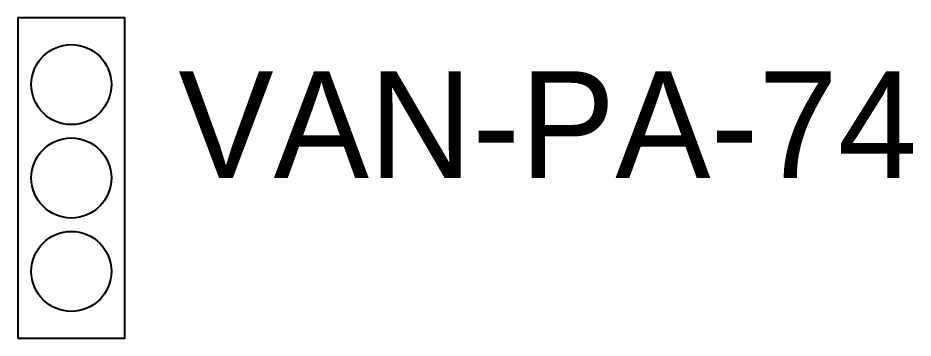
# Model space of a CAD drawing. Header units: inches. Extents: x 486474 to 494239, y 5455982 to 5460069.
# Drawn here: x 488010.21 to 488026.96, y 5456501.63 to 5456507.63 of the extents above; entities that cross this region are included whole.
import ezdxf

# ---------------------------------------------------------------- set-up
doc = ezdxf.new("R2010")
doc.units = ezdxf.units.IN
doc.header["$MEASUREMENT"] = 0
doc.layers.add('Traffic Signals', color=10, linetype='Continuous')

msp = doc.modelspace()

# ---------------------------------------------------------------- linework, layer by layer
at = {"layer": 'Traffic Signals', "color": 1}
msp.add_lwpolyline([(488010.211, 5456501.631), (488012.211, 5456501.631), (488012.211, 5456507.631), (488010.211, 5456507.631)], close=True, dxfattribs=at)
for centre in [(488011.211, 5456506.381), (488011.211, 5456504.631), (488011.211, 5456502.881)]:
    msp.add_circle(centre, 0.75, dxfattribs=at)

# ---------------------------------------------------------------- texts
msp.add_text('VAN-PA-74', height=2, dxfattribs=at).set_placement((488013.211, 5456504.631))

doc.saveas('drawing.dxf')
